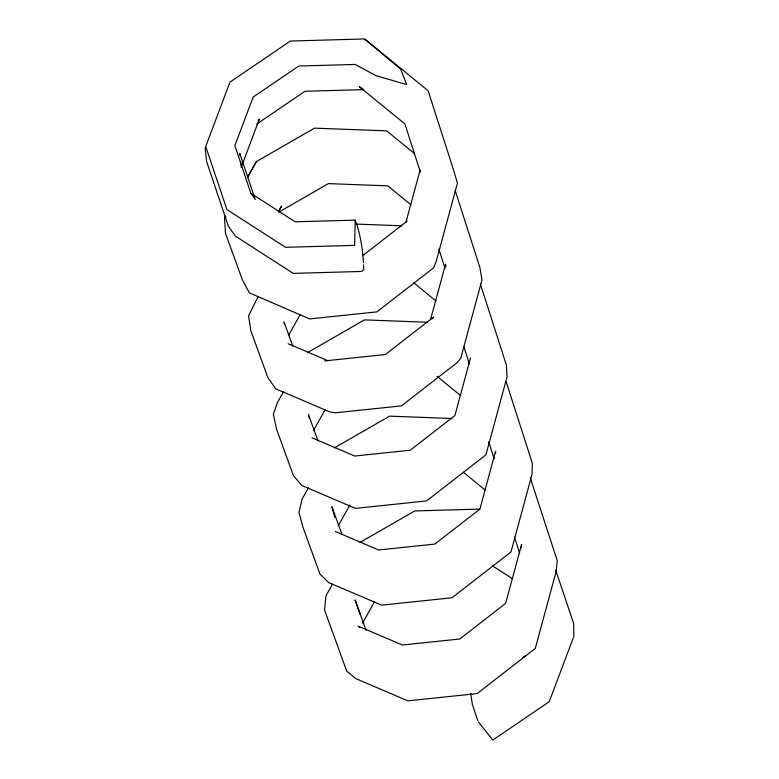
<?xml version="1.0" encoding="UTF-8"?>
<svg xmlns="http://www.w3.org/2000/svg" width="779" height="779" viewBox="0 0 779 779"><rect width="100%" height="100%" fill="white"/><g stroke="black" fill="none" stroke-linecap="round" stroke-linejoin="round"><path stroke-width="1.17" d="M250.887 193.328L295.134 221.811L355.214 220.116L354.62 245.366L285.533 247.313L226.942 209.59L205.724 146.491L229.961 82.116L290.401 41.044L364.553 38.95L400.581 69.097L406.706 84.58L376.033 75.67L355.117 64.443L298.805 66.03L253.165 97.054L234.859 145.673L250.887 193.328L255.269 199.521L239.747 153.375L239.99 155.693M495.541 453.417L495.59 451.197L479.874 509.145L434.857 544.093L378.613 549.984L335.369 531.531M521.229 547.803L521.589 544.511L505.6 603.413L459.776 639.004L402.373 645.012L358.165 626.15L360.005 627.67M405.927 222.336L420.085 170.134M430.641 319.195L445.569 264.188L445.939 266.408M470.506 358.019L454.897 415.567L410.27 450.213L354.718 456.036L312.067 437.837M573.227 637.991L549.244 701.694L492.795 740.05L478.462 721.948M224.508 218.295L225.676 216.211L224.508 218.295L225.53 233.486L242.444 279.973L249.426 292.885L309.662 318.923L376.9 311.882L433.562 267.869L436.065 261.978L457.429 183.231L453.855 170.961L428.138 90.754L365.078 39.281M247.868 176.638L256.359 161.594L314.521 128.155L386.637 130.862L414.516 153.619M247.488 177.408L256.359 161.594M278.687 211.255L281.638 205.997L278.366 211.742M258.209 296.439L248.569 315.816L250.867 330.841L267.81 377.425L275.756 388.867L329.673 411.887L335.467 412.792L401.438 405.878L457.107 362.654L460.769 358.136L481.987 279.904L479.952 267.723L455.189 190.495M288.434 335.583L300.09 314.784M283.381 391.934L277.528 402.363L273.371 414.311L276.516 429.122L293.479 475.755L301.892 485.512L355.448 508.375L426.561 500.926L485.911 454.839L507.08 376.802L506.418 365.205L480.351 283.926M313.324 430.777L325.096 409.773M308.474 487.732L301.989 499.31L299 512.582L303.08 527.626L319.945 573.996L328.621 582.546L381.583 605.147L452.015 597.766L510.975 551.98L532.038 474.343L532.3 463.223L506.194 381.817M338.261 525.708L349.917 504.928M332.409 584.26L325.982 595.721L324.551 609.947L346.665 671.05L355.867 678.655L407.865 700.847L477.128 693.592L535.28 648.43L556.079 571.757L557.277 560.783L530.246 477.731M362.595 623.064L374.397 602.011M258.131 120.959L259.397 119.021L241.237 167.261L240.614 161.477M432.199 318.835L433.669 317.024L385.362 354.542L324.658 360.901M362.702 255.609L407.174 221.08M256.603 124.153L304.969 91.289L363.881 89.624M522.982 657.457L524.978 656.103M278.882 212.102L328.417 183.61L387.747 185.85L410.971 204.809M307.608 352.556L364.436 319.877L427.505 322.253M334.347 447.906L389.578 416.152L451.966 418.498M359.937 542.476L414.779 510.936L479.815 509.106M356.139 224.07L401.808 225.793M288.172 343.753L328.222 360.852M362.956 89.04L359.275 86.712L404.924 123.978L420.358 172.101M492.708 565.973L512.124 578.476M413.659 282.758L435.958 300.967M436.97 376.267L460.418 395.411M463.32 472.23L485.707 490.497M355.214 220.116C360.346 233.612 362.498 248.238 363.481 262.591M292.787 346.071L284.062 322.078L284.413 324.385M317.988 440.748L308.445 414.525L309.175 417.943M342.03 534.53L331.922 506.749L334.746 517.159M366.13 630.367L355.058 599.927L360.492 615.147M477.761 720.487L472.425 704.761L470.701 693.592M555.748 570.257L573.685 623.58L573.889 637.125M438.859 249.095L445.052 268.414M463.817 346.665L469.338 363.871M488.715 441.712L494.227 458.88M514.471 537.052L519.642 553.178M205.111 147.63L206.601 161.516L228.374 226.222L235.385 236.134L293.216 273.371L361.836 271.443L363.696 269.544L363.55 264.909"/></g></svg>
